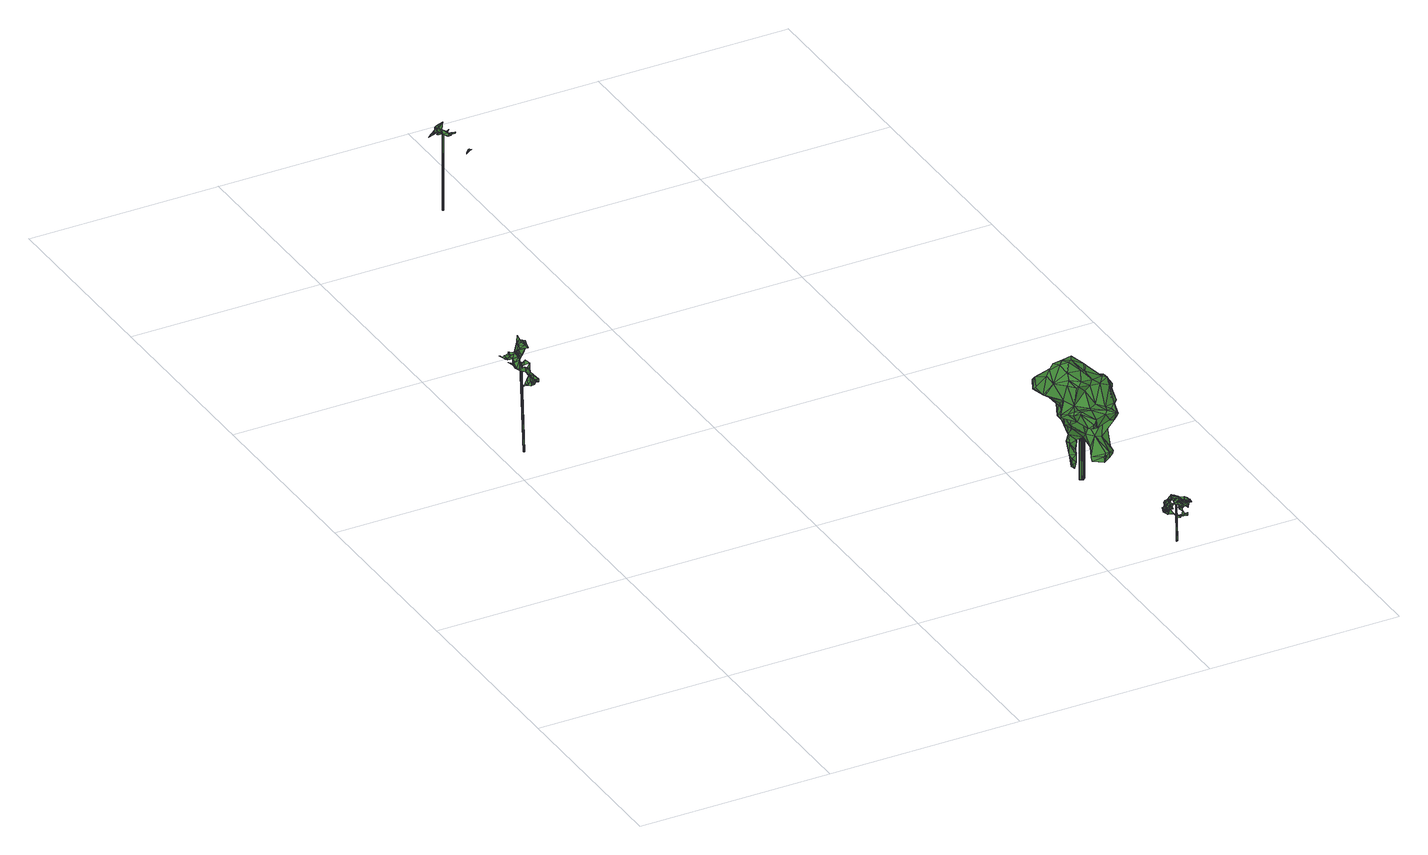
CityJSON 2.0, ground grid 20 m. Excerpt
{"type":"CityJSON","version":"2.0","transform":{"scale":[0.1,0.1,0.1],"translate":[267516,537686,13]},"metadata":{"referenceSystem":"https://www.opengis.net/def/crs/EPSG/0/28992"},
"CityObjects":{
"tree1":{"type":"SolitaryVegetationObject","attributes":{"gtid":331,"crown_width_m":2.9,"crown_median_z":22.85,"crown_r50_m":0.189,"crown_porosity":0.946,"trunk_H_m":9.53,"trunk_DBH_m":0.156,"trunk_radius_m":0.0782,"trunk_base_height_m":13.32,"original_gtid":"371"},"geometry":[{"type":"MultiSurface","lod":"3","boundaries":[[[0,1,2]],[[3,4,5]],[[3,5,6]],[[7,8,9]],[[10,11,12]],[[13,14,15]],[[16,17,18]],[[19,20,21]],[[22,6,23]],[[22,23,24]],[[5,25,26]],[[21,20,27]],[[21,27,28]],[[29,30,10]],[[29,10,31]],[[6,5,32]],[[33,34,31]],[[14,15,35]],[[14,13,36]],[[34,37,31]],[[1,18,38]],[[39,40,41]],[[4,3,42]],[[43,42,3]],[[33,39,44]],[[45,46,47]],[[48,46,24]],[[48,1,49]],[[26,50,32]],[[43,22,24]],[[51,52,53]],[[36,54,15]],[[55,56,57]],[[56,55,58]],[[56,58,59]],[[11,30,60]],[[7,61,62]],[[31,52,40]],[[10,52,31]],[[19,21,63]],[[64,65,66]],[[13,54,36]],[[10,67,52]],[[68,69,70]],[[70,69,71]],[[72,71,69]],[[39,73,44]],[[59,74,75]],[[73,76,44]],[[36,15,14]],[[68,35,15]],[[51,19,63]],[[46,48,47]],[[37,34,76]],[[39,33,40]],[[77,15,14]],[[72,78,9]],[[79,65,80]],[[65,50,26]],[[19,53,27]],[[19,27,20]],[[2,81,0]],[[32,50,82]],[[71,83,84]],[[29,67,60]],[[0,65,1]],[[1,85,2]],[[38,85,1]],[[80,65,0]],[[3,6,22]],[[3,22,43]],[[28,86,21]],[[10,12,72]],[[87,88,39]],[[10,72,67]],[[68,15,77]],[[51,53,19]],[[24,89,48]],[[90,91,92]],[[92,91,83]],[[18,48,93]],[[83,90,84]],[[54,60,67]],[[32,23,6]],[[30,29,60]],[[68,70,35]],[[94,35,70]],[[51,41,40]],[[95,72,9]],[[96,41,87]],[[40,33,31]],[[29,31,53]],[[75,2,74]],[[75,74,58]],[[7,9,97]],[[61,9,7]],[[37,86,28]],[[13,15,54]],[[63,21,86]],[[18,23,16]],[[17,16,7]],[[68,77,69]],[[18,93,23]],[[67,11,60]],[[17,7,38]],[[62,38,7]],[[0,81,80]],[[98,80,99]],[[84,70,71]],[[56,2,75]],[[39,88,73]],[[86,73,88]],[[48,49,45]],[[35,70,14]],[[61,70,84]],[[90,61,84]],[[71,72,12]],[[8,64,66]],[[1,65,18]],[[31,37,100]],[[69,78,72]],[[69,77,78]],[[48,18,1]],[[53,100,27]],[[44,73,33]],[[77,70,61]],[[14,70,77]],[[7,1,62]],[[95,83,101]],[[10,30,11]],[[57,56,58]],[[11,78,72]],[[38,18,17]],[[7,16,8]],[[87,41,88]],[[65,82,50]],[[5,4,25]],[[77,61,9]],[[34,33,73]],[[34,73,76]],[[32,5,26]],[[8,16,23]],[[102,55,57]],[[58,55,102]],[[102,57,58]],[[49,1,18]],[[18,26,49]],[[95,92,83]],[[9,92,95]],[[76,73,86]],[[48,45,47]],[[48,89,93]],[[79,80,99]],[[101,12,95]],[[95,12,72]],[[2,85,81]],[[61,92,9]],[[86,88,63]],[[41,51,88]],[[63,88,51]],[[9,66,97]],[[37,28,100]],[[31,100,53]],[[28,27,100]],[[81,85,103]],[[79,1,65]],[[80,81,103]],[[99,80,103]],[[24,23,89]],[[65,7,97]],[[62,85,38]],[[11,67,78]],[[56,75,58]],[[72,12,11]],[[61,90,62]],[[62,90,92]],[[66,65,97]],[[82,65,66]],[[40,52,51]],[[92,61,62]],[[29,52,67]],[[53,52,29]],[[66,9,8]],[[18,65,26]],[[4,42,25]],[[26,25,49]],[[85,62,75]],[[85,75,74]],[[103,85,59]],[[75,62,59]],[[2,59,85]],[[56,59,2]],[[59,58,74]],[[103,59,62]],[[103,1,79]],[[79,99,103]],[[85,74,2]],[[32,82,64]],[[32,64,23]],[[23,64,8]],[[37,76,86]],[[93,89,23]],[[67,72,78]],[[41,87,39]],[[103,62,1]],[[65,1,7]],[[83,91,90]],[[24,46,43]],[[9,78,77]],[[64,82,65]],[[83,71,101]],[[71,12,101]],[[45,49,25]],[[45,25,46]],[[43,46,25]],[[43,25,42]],[[104,105,106]],[[104,106,107]],[[107,106,108]],[[107,108,109]],[[108,106,110]],[[108,110,109]],[[106,105,111]],[[106,111,110]],[[110,111,109]],[[111,105,109]],[[109,105,112]],[[105,104,112]],[[112,104,113]],[[112,113,109]],[[113,104,107]],[[113,107,109]]]}]},
"tree2":{"type":"SolitaryVegetationObject","attributes":{"gtid":399,"crown_width_m":3.13,"crown_median_z":21.38,"crown_r50_m":0.18,"crown_porosity":0.931,"trunk_H_m":8.17,"trunk_DBH_m":0.152,"trunk_radius_m":0.0762,"trunk_base_height_m":13.21,"original_gtid":"447"},"geometry":[{"type":"MultiSurface","lod":"3","boundaries":[[[114,115,116]],[[117,118,119]],[[118,120,119]],[[121,122,123]],[[124,125,126]],[[127,128,129]],[[124,130,125]],[[120,131,119]],[[132,133,134]],[[126,135,124]],[[136,137,138]],[[139,140,136]],[[139,136,138]],[[141,142,143]],[[144,130,124]],[[145,131,134]],[[124,146,144]],[[124,146,147]],[[125,148,121]],[[127,149,150]],[[139,151,140]],[[117,132,118]],[[148,130,135]],[[129,128,152]],[[153,154,155]],[[156,155,154]],[[128,133,152]],[[148,122,121]],[[147,157,124]],[[125,130,148]],[[155,158,159]],[[114,153,154]],[[156,140,151]],[[139,138,131]],[[134,133,160]],[[161,162,155]],[[161,155,156]],[[141,163,164]],[[165,147,114]],[[164,163,143]],[[164,143,142]],[[132,137,166]],[[148,135,126]],[[159,167,165]],[[168,161,155]],[[169,170,167]],[[165,167,170]],[[153,155,162]],[[165,157,147]],[[169,171,170]],[[171,172,156]],[[136,156,172]],[[125,121,126]],[[130,144,135]],[[128,127,133]],[[126,121,148]],[[117,119,138]],[[136,140,156]],[[146,157,144]],[[134,160,145]],[[129,166,127]],[[173,155,161]],[[156,154,171]],[[171,154,114]],[[118,131,120]],[[151,139,145]],[[174,151,145]],[[114,115,153]],[[155,153,168]],[[151,174,175]],[[141,176,142]],[[177,162,168]],[[168,162,161]],[[141,143,163]],[[146,124,157]],[[156,151,161]],[[162,168,153]],[[147,144,114]],[[114,144,157]],[[165,114,157]],[[155,173,158]],[[166,149,127]],[[169,172,171]],[[139,131,145]],[[172,149,166]],[[169,149,172]],[[173,145,160]],[[118,134,131]],[[127,150,133]],[[165,114,154]],[[138,119,131]],[[150,169,159]],[[167,159,169]],[[173,174,145]],[[165,170,171]],[[135,144,124]],[[178,158,173]],[[175,161,151]],[[141,164,179]],[[150,149,169]],[[176,141,179]],[[164,142,179]],[[142,176,179]],[[138,137,117]],[[132,117,137]],[[150,159,178]],[[150,178,133]],[[175,180,161]],[[174,180,175]],[[118,132,134]],[[166,137,136]],[[172,166,136]],[[114,165,171]],[[129,133,166]],[[132,166,133]],[[144,147,146]],[[129,152,133]],[[178,160,133]],[[178,173,160]],[[178,159,158]],[[159,154,155]],[[165,154,159]],[[161,180,173]],[[174,173,180]],[[181,182,183]],[[181,183,184]],[[183,182,185]],[[183,185,184]],[[184,185,186]],[[185,182,186]],[[186,182,187]],[[186,187,184]],[[187,182,188]],[[187,188,184]],[[182,181,188]],[[188,181,184]]]}]},
"tree3":{"type":"SolitaryVegetationObject","attributes":{"gtid":530,"crown_width_m":2.69,"crown_median_z":17.01,"crown_r50_m":0.148,"crown_porosity":0.964,"trunk_H_m":3.86,"trunk_DBH_m":0.0766,"trunk_radius_m":0.0383,"trunk_base_height_m":13.15,"original_gtid":"600"},"geometry":[{"type":"MultiSurface","lod":"3","boundaries":[[[189,190,191]],[[192,193,194]],[[195,196,197]],[[198,199,197]],[[200,201,189]],[[202,203,204]],[[202,205,203]],[[206,207,208]],[[209,210,211]],[[212,213,214]],[[215,214,213]],[[211,195,199]],[[206,216,217]],[[218,219,220]],[[217,219,221]],[[219,222,221]],[[196,223,224]],[[225,226,227]],[[228,229,204]],[[195,197,199]],[[230,231,232]],[[233,193,234]],[[235,236,237]],[[238,239,240]],[[206,208,216]],[[241,200,224]],[[242,243,244]],[[242,245,243]],[[246,247,248]],[[249,250,251]],[[236,205,237]],[[252,253,190]],[[191,254,224]],[[216,255,212]],[[256,219,257]],[[258,259,228]],[[259,229,228]],[[260,241,261]],[[262,263,264]],[[264,263,265]],[[200,266,201]],[[267,192,194]],[[268,269,247]],[[197,196,198]],[[270,253,252]],[[271,272,273]],[[189,201,190]],[[246,274,268]],[[275,274,272]],[[271,275,272]],[[211,210,195]],[[209,195,210]],[[272,246,274]],[[195,276,196]],[[191,224,189]],[[277,231,230]],[[200,190,266]],[[214,215,278]],[[249,279,250]],[[268,248,269]],[[280,281,282]],[[283,212,214]],[[201,266,190]],[[234,193,208]],[[284,239,238]],[[270,190,200]],[[252,190,270]],[[200,189,224]],[[285,244,233]],[[285,233,286]],[[253,280,191]],[[193,287,208]],[[271,277,275]],[[232,277,271]],[[207,221,288]],[[288,221,222]],[[286,239,284]],[[234,207,289]],[[290,291,237]],[[267,193,233]],[[241,270,200]],[[253,191,190]],[[292,293,294]],[[246,268,247]],[[281,295,282]],[[281,282,296]],[[262,279,263]],[[252,263,279]],[[247,297,248]],[[294,298,299]],[[218,299,298]],[[284,238,286]],[[300,244,192]],[[300,192,267]],[[241,191,280]],[[241,280,301]],[[293,298,294]],[[261,281,302]],[[296,302,281]],[[283,217,212]],[[216,212,217]],[[220,219,214]],[[216,208,255]],[[235,246,272]],[[217,221,206]],[[303,285,243]],[[292,285,303]],[[304,278,305]],[[304,305,205]],[[257,273,275]],[[274,275,273]],[[306,304,307]],[[222,289,207]],[[275,248,274]],[[268,274,248]],[[232,231,277]],[[194,193,267]],[[245,242,244]],[[291,236,235]],[[262,264,308]],[[309,238,310]],[[232,271,230]],[[233,239,286]],[[204,229,202]],[[303,261,302]],[[283,256,219]],[[261,295,281]],[[285,243,311]],[[277,230,273]],[[312,203,313]],[[205,313,203]],[[251,225,278]],[[196,224,254]],[[196,254,198]],[[287,234,208]],[[219,256,214]],[[249,314,304]],[[295,261,315]],[[295,315,301]],[[269,248,297]],[[204,203,312]],[[292,289,293]],[[292,233,289]],[[307,294,299]],[[259,308,264]],[[258,308,259]],[[214,256,283]],[[296,306,316]],[[286,240,285]],[[227,278,225]],[[302,296,299]],[[302,299,317]],[[234,208,207]],[[222,207,288]],[[241,318,261]],[[217,283,219]],[[319,292,287]],[[302,292,303]],[[261,209,320]],[[271,273,230]],[[290,249,263]],[[258,321,308]],[[226,321,258]],[[234,289,233]],[[285,245,244]],[[294,260,240]],[[294,307,260]],[[240,292,294]],[[286,238,240]],[[322,278,306]],[[280,241,281]],[[241,223,318]],[[224,223,241]],[[311,211,210]],[[321,202,259]],[[321,237,202]],[[308,250,262]],[[278,304,306]],[[278,227,313]],[[301,315,198]],[[252,323,263]],[[307,316,306]],[[299,316,307]],[[220,324,218]],[[314,249,251]],[[198,320,199]],[[238,309,239]],[[240,239,233]],[[291,235,237]],[[303,260,261]],[[303,240,260]],[[244,300,233]],[[255,208,234]],[[233,300,267]],[[284,325,286]],[[291,323,290]],[[249,290,323]],[[278,322,214]],[[326,327,289]],[[218,222,219]],[[322,306,214]],[[264,265,237]],[[278,215,306]],[[248,274,246]],[[252,249,323]],[[246,235,236]],[[192,300,193]],[[218,298,289]],[[293,289,298]],[[278,314,251]],[[198,315,328]],[[292,240,329]],[[202,229,259]],[[226,228,204]],[[226,258,228]],[[227,226,204]],[[292,317,326]],[[292,326,287]],[[233,329,240]],[[301,280,295]],[[253,295,280]],[[295,280,282]],[[299,218,324]],[[253,270,280]],[[320,198,328]],[[241,301,191]],[[209,276,195]],[[261,318,276]],[[303,209,261]],[[199,320,209]],[[199,209,211]],[[276,209,261]],[[277,257,275]],[[207,206,221]],[[327,212,255]],[[193,267,287]],[[285,240,303]],[[302,317,292]],[[289,255,234]],[[289,234,287]],[[249,252,279]],[[245,285,311]],[[320,318,261]],[[328,261,318]],[[328,318,320]],[[327,213,212]],[[215,213,327]],[[321,264,237]],[[277,273,257]],[[241,280,270]],[[311,242,245]],[[319,300,244]],[[243,319,244]],[[237,265,308]],[[226,225,321]],[[250,225,251]],[[307,306,296]],[[321,259,264]],[[214,306,324]],[[214,324,220]],[[326,289,287]],[[276,318,223]],[[276,223,196]],[[260,281,241]],[[191,301,254]],[[198,254,301]],[[222,218,289]],[[319,285,292]],[[243,285,319]],[[304,205,249]],[[278,304,314]],[[292,329,233]],[[287,267,319]],[[300,319,267]],[[243,245,311]],[[291,237,236]],[[308,205,237]],[[321,250,308]],[[282,307,296]],[[274,273,272]],[[307,282,281]],[[307,281,260]],[[290,263,323]],[[204,203,227]],[[313,227,203]],[[300,267,193]],[[279,265,263]],[[297,247,269]],[[308,265,279]],[[202,237,205]],[[205,321,225]],[[205,225,250]],[[205,250,321]],[[279,205,308]],[[279,249,205]],[[250,279,262]],[[278,313,305]],[[205,305,313]],[[316,306,215]],[[324,306,316]],[[324,316,299]],[[279,263,249]],[[261,328,315]],[[255,289,327]],[[326,317,299]],[[316,299,296]],[[327,326,299]],[[215,327,299]],[[215,299,316]],[[330,331,332]],[[330,332,333]],[[332,331,333]],[[333,331,334]],[[331,335,334]],[[335,331,336]],[[335,336,334]],[[336,331,337]],[[336,337,334]],[[334,337,333]],[[337,331,330]],[[337,330,333]]]}]},
"tree4":{"type":"SolitaryVegetationObject","attributes":{"gtid":314,"crown_width_m":7.93,"crown_median_z":21.39,"crown_r50_m":0.365,"crown_porosity":0.886,"trunk_H_m":8.26,"trunk_DBH_m":0.428,"trunk_radius_m":0.214,"trunk_base_height_m":13.13,"original_gtid":"353"},"geometry":[{"type":"MultiSurface","lod":"3","boundaries":[[[338,339,340]],[[338,340,341]],[[342,343,344]],[[345,346,347]],[[348,349,350]],[[343,351,352]],[[353,354,355]],[[356,357,358]],[[356,359,357]],[[360,361,362]],[[346,363,364]],[[365,366,367]],[[368,364,345]],[[369,370,371]],[[372,373,374]],[[375,365,376]],[[360,362,377]],[[378,379,380]],[[381,382,383]],[[364,363,381]],[[384,385,386]],[[384,386,387]],[[388,389,390]],[[375,391,365]],[[357,392,393]],[[394,393,392]],[[395,396,397]],[[398,363,399]],[[400,401,402]],[[401,403,402]],[[404,405,406]],[[382,345,364]],[[407,408,409]],[[410,369,371]],[[389,411,412]],[[413,369,410]],[[414,369,413]],[[415,345,347]],[[398,345,382]],[[416,406,417]],[[383,364,381]],[[383,382,364]],[[418,419,420]],[[408,395,409]],[[416,421,406]],[[422,378,358]],[[379,358,378]],[[342,338,423]],[[424,425,426]],[[390,389,412]],[[427,428,429]],[[427,385,428]],[[430,431,432]],[[413,433,414]],[[427,434,386]],[[424,352,425]],[[377,362,435]],[[407,409,436]],[[385,437,428]],[[384,437,385]],[[438,439,418]],[[430,440,441]],[[403,442,443]],[[412,411,420]],[[370,444,445]],[[363,346,399]],[[413,410,446]],[[348,350,447]],[[448,449,420]],[[353,449,448]],[[397,449,353]],[[433,426,402]],[[399,346,345]],[[435,450,451]],[[452,373,372]],[[453,373,452]],[[454,455,425]],[[347,366,415]],[[456,366,347]],[[377,416,360]],[[360,416,417]],[[417,405,457]],[[445,458,370]],[[459,460,341]],[[459,461,460]],[[461,341,460]],[[371,339,462]],[[463,343,342]],[[464,465,466]],[[467,362,361]],[[461,338,341]],[[426,446,424]],[[413,446,426]],[[426,433,413]],[[468,462,338]],[[338,462,339]],[[426,425,455]],[[338,342,468]],[[429,428,469]],[[470,375,471]],[[416,377,464]],[[416,464,421]],[[454,432,472]],[[359,473,474]],[[359,356,473]],[[475,476,477]],[[401,478,403]],[[353,355,394]],[[421,464,479]],[[461,459,372]],[[352,424,343]],[[480,477,476]],[[343,463,351]],[[374,351,463]],[[371,344,410]],[[425,352,351]],[[425,351,374]],[[408,481,396]],[[381,398,382]],[[386,434,482]],[[474,483,484]],[[485,442,486]],[[404,487,457]],[[427,386,385]],[[406,421,404]],[[396,449,397]],[[488,489,490]],[[430,466,431]],[[364,491,346]],[[420,419,412]],[[406,405,417]],[[404,457,405]],[[433,402,403]],[[490,409,488]],[[436,409,490]],[[387,489,488]],[[454,472,455]],[[492,439,388]],[[390,492,388]],[[492,390,493]],[[390,419,493]],[[419,390,412]],[[435,467,450]],[[472,467,494]],[[489,442,478]],[[381,363,398]],[[448,411,447]],[[389,447,411]],[[379,495,380]],[[422,496,495]],[[417,497,360]],[[464,451,465]],[[489,498,490]],[[499,490,498]],[[388,447,389]],[[457,487,500]],[[500,396,481]],[[411,448,420]],[[368,491,364]],[[441,376,367]],[[422,357,496]],[[501,502,503]],[[443,442,485]],[[417,457,504]],[[345,398,399]],[[499,504,481]],[[471,375,505]],[[436,481,407]],[[345,415,506]],[[353,448,447]],[[353,447,354]],[[507,367,366]],[[453,452,508]],[[438,509,510]],[[435,451,464]],[[435,464,377]],[[479,487,421]],[[470,471,511]],[[438,420,449]],[[358,357,422]],[[447,350,354]],[[512,503,473]],[[438,418,420]],[[469,502,513]],[[514,451,450]],[[354,350,355]],[[492,418,439]],[[395,408,396]],[[515,471,505]],[[472,426,455]],[[384,387,488]],[[506,516,491]],[[475,517,476]],[[380,495,496]],[[498,489,478]],[[500,487,479]],[[431,466,465]],[[483,474,384]],[[384,474,473]],[[437,384,473]],[[410,344,446]],[[340,518,519]],[[348,447,388]],[[430,432,440]],[[453,440,432]],[[421,487,404]],[[349,507,366]],[[356,358,473]],[[418,493,419]],[[418,492,493]],[[482,445,520]],[[459,341,340]],[[402,426,494]],[[402,494,400]],[[355,393,394]],[[362,467,435]],[[340,339,518]],[[441,367,430]],[[408,407,481]],[[521,522,434]],[[434,427,521]],[[403,478,442]],[[431,451,514]],[[439,348,388]],[[397,484,395]],[[403,443,433]],[[387,486,489]],[[353,394,397]],[[359,397,394]],[[472,494,426]],[[414,433,443]],[[359,394,392]],[[359,392,357]],[[485,520,445]],[[497,361,360]],[[505,523,372]],[[368,345,506]],[[491,347,346]],[[456,347,491]],[[524,428,437]],[[496,525,503]],[[491,368,506]],[[524,437,473]],[[338,461,423]],[[400,494,467]],[[511,513,470]],[[454,425,373]],[[429,513,427]],[[488,526,384]],[[496,516,391]],[[510,507,349]],[[348,510,349]],[[340,527,459]],[[505,459,527]],[[474,484,397]],[[474,397,359]],[[490,499,436]],[[499,481,436]],[[370,518,371]],[[387,386,486]],[[482,486,386]],[[342,344,468]],[[466,430,507]],[[466,507,510]],[[482,520,486]],[[485,486,520]],[[488,409,483]],[[514,472,431]],[[478,528,498]],[[512,378,380]],[[380,496,512]],[[503,512,496]],[[514,467,472]],[[450,467,514]],[[529,470,513]],[[480,476,517]],[[499,530,497]],[[498,530,499]],[[369,414,444]],[[369,444,370]],[[529,503,470]],[[529,501,503]],[[530,361,497]],[[467,361,530]],[[521,511,531]],[[521,531,519]],[[469,513,429]],[[473,378,512]],[[378,473,358]],[[464,532,479]],[[464,466,532]],[[510,532,466]],[[431,465,451]],[[393,456,357]],[[510,509,532]],[[469,428,524]],[[503,524,473]],[[502,469,524]],[[502,524,503]],[[518,458,533]],[[391,525,496]],[[365,367,376]],[[454,373,453]],[[372,374,423]],[[372,423,461]],[[374,463,423]],[[342,423,463]],[[409,395,484]],[[409,484,483]],[[417,504,497]],[[499,497,504]],[[481,504,500]],[[457,500,504]],[[393,349,456]],[[456,349,366]],[[355,350,393]],[[393,350,349]],[[365,391,516]],[[365,516,366]],[[415,366,516]],[[442,489,486]],[[370,458,518]],[[339,371,518]],[[440,453,508]],[[440,508,376]],[[472,432,431]],[[375,470,525]],[[503,525,470]],[[391,375,525]],[[495,379,378]],[[495,378,422]],[[438,348,439]],[[357,516,496]],[[510,348,438]],[[372,459,505]],[[508,452,523]],[[508,523,376]],[[445,533,458]],[[401,528,478]],[[530,498,528]],[[467,530,528]],[[467,528,401]],[[396,500,517]],[[452,372,523]],[[507,430,367]],[[441,440,376]],[[449,396,517]],[[449,517,438]],[[475,509,517]],[[375,523,505]],[[376,523,375]],[[453,432,454]],[[513,521,427]],[[513,511,521]],[[462,344,371]],[[443,444,414]],[[485,445,444]],[[485,444,443]],[[477,480,532]],[[532,480,479]],[[509,477,532]],[[438,517,509]],[[517,500,480]],[[500,479,480]],[[467,401,400]],[[522,533,434]],[[521,533,522]],[[519,533,521]],[[518,533,519]],[[515,340,531]],[[515,531,471]],[[471,531,511]],[[531,340,519]],[[374,373,425]],[[482,533,445]],[[434,533,482]],[[456,491,516]],[[456,516,357]],[[415,516,506]],[[384,526,483]],[[513,502,529]],[[529,502,501]],[[534,477,509]],[[468,344,462]],[[534,509,475]],[[343,424,344]],[[446,344,424]],[[534,475,477]],[[515,527,340]],[[515,505,527]],[[488,483,526]],[[535,536,537]],[[535,537,538]],[[536,539,540]],[[536,540,537]],[[537,540,541]],[[537,541,538]],[[540,539,542]],[[540,542,541]],[[541,542,543]],[[541,543,538]],[[542,539,544]],[[542,544,543]],[[543,544,545]],[[543,545,538]],[[544,539,546]],[[544,546,545]],[[545,546,547]],[[545,547,538]],[[547,546,548]],[[547,548,538]],[[546,539,549]],[[546,549,548]],[[549,539,550]],[[549,550,548]],[[548,550,551]],[[548,551,538]],[[551,550,552]],[[551,552,538]],[[550,539,553]],[[550,553,552]],[[552,553,554]],[[552,554,538]],[[553,539,555]],[[553,555,554]],[[555,539,556]],[[555,556,554]],[[554,556,557]],[[554,557,538]],[[556,539,558]],[[556,558,557]],[[557,558,559]],[[557,559,538]],[[559,558,560]],[[559,560,538]],[[560,558,561]],[[560,561,538]],[[558,539,562]],[[558,562,561]],[[561,562,535]],[[561,535,538]],[[562,539,536]],[[562,536,535]]]}]}
},
"vertices":[
[14,455,107],[18,453,106],[16,459,103],[27,446,117],[25,444,118],[25,444,117],[28,444,113],[20,449,103],[23,447,104],[20,446,101],[21,436,93],[20,436,99],[16,438,95],[27,448,97],[24,450,93],[25,448,93],[25,448,106],[21,454,105],[21,450,109],[29,436,85],[33,435,82],[30,432,84],[27,447,115],[26,446,112],[29,453,115],[24,450,117],[21,450,115],[33,433,84],[31,429,83],[25,434,93],[22,434,98],[24,434,90],[19,445,114],[22,428,88],[24,426,86],[22,450,90],[27,448,98],[28,429,84],[20,454,106],[19,427,84],[20,432,87],[18,431,84],[25,449,119],[28,450,118],[21,425,84],[22,455,116],[26,457,116],[24,458,120],[23,455,115],[21,454,116],[18,447,112],[24,436,85],[23,434,90],[29,436,88],[29,443,97],[6,460,102],[8,458,101],[7,459,102],[8,459,101],[11,456,99],[24,434,98],[17,449,98],[16,452,100],[25,436,84],[19,447,112],[18,449,108],[20,446,105],[24,439,94],[23,446,92],[20,445,93],[17,448,92],[15,443,95],[18,442,95],[22,425,85],[14,459,97],[13,456,98],[24,424,85],[20,445,94],[19,442,95],[13,450,106],[12,450,106],[13,455,107],[17,447,111],[11,444,100],[14,446,98],[15,456,100],[27,429,84],[18,429,83],[23,432,85],[26,451,116],[13,446,98],[8,446,102],[14,446,99],[22,450,115],[17,449,91],[15,442,95],[16,430,82],[19,446,105],[6,450,108],[9,450,104],[28,433,85],[12,439,98],[7,460,102],[13,452,104],[23,442,3],[22,442,3],[23,443,3],[21,445,99],[21,446,99],[20,445,99],[20,446,99],[22,443,3],[20,444,99],[21,444,99],
[169,868,81],[172,869,83],[170,871,80],[154,859,98],[152,857,96],[154,855,99],[154,854,99],[169,884,73],[170,884,73],[170,887,70],[163,875,77],[166,880,74],[166,879,74],[154,865,86],[151,863,87],[150,863,87],[168,878,76],[155,857,96],[153,861,95],[153,862,87],[155,860,92],[168,877,76],[159,861,91],[156,860,95],[161,860,99],[159,858,93],[163,859,89],[183,848,68],[184,851,68],[185,848,69],[168,874,79],[159,856,89],[163,873,78],[162,871,79],[169,881,74],[155,866,86],[155,865,86],[164,855,89],[147,861,86],[168,864,83],[165,864,84],[166,860,84],[164,859,89],[162,872,79],[162,857,88],[161,865,85],[156,863,90],[167,857,85],[173,858,86],[181,846,69],[183,851,68],[161,869,82],[155,863,91],[160,868,84],[174,860,83],[158,867,86],[161,868,84],[163,866,85],[159,864,89],[161,857,87],[162,851,88],[165,851,88],[182,852,63],[175,860,84],[159,864,88],[182,852,64],[163,855,88],[163,862,2],[162,862,2],[163,863,2],[163,863,84],[162,863,2],[162,863,84],[162,862,84],[163,862,84],
[478,33,38],[475,29,38],[479,30,40],[496,18,42],[495,14,42],[496,14,41],[488,32,40],[484,33,40],[486,34,41],[484,32,43],[488,33,41],[480,28,36],[476,32,36],[471,13,39],[474,13,41],[472,13,40],[474,16,39],[489,9,45],[490,10,40],[492,11,44],[489,29,41],[490,29,41],[490,30,41],[485,11,44],[485,13,43],[482,13,43],[482,16,44],[489,10,45],[485,10,43],[486,14,43],[484,11,40],[484,13,43],[488,10,42],[487,10,42],[483,31,41],[482,32,38],[475,17,43],[472,14,40],[474,14,43],[468,13,40],[469,12,39],[491,13,31],[490,11,33],[490,11,30],[492,17,40],[490,14,44],[478,16,32],[478,16,33],[472,15,34],[488,21,33],[488,19,34],[488,22,40],[482,27,41],[496,23,41],[493,23,43],[496,20,41],[494,23,41],[479,13,32],[479,9,34],[481,9,33],[473,21,39],[472,20,40],[476,21,43],[473,25,38],[477,26,41],[483,32,41],[488,13,44],[481,10,40],[485,11,36],[467,14,41],[468,14,38],[485,22,43],[486,26,44],[469,21,39],[470,21,38],[468,18,36],[469,18,36],[479,27,33],[495,16,40],[478,9,32],[480,6,33],[477,25,40],[487,13,29],[483,15,30],[486,14,31],[482,13,31],[484,11,31],[487,29,41],[487,11,33],[478,16,43],[472,20,39],[481,26,43],[484,22,44],[481,22,43],[482,9,43],[489,21,32],[491,21,41],[492,20,35],[491,15,44],[490,10,39],[489,15,43],[472,21,34],[473,18,32],[488,19,43],[487,17,43],[485,19,43],[482,26,43],[481,20,44],[480,5,36],[487,16,43],[484,18,44],[495,18,41],[482,30,43],[486,22,44],[489,24,43],[477,18,40],[475,16,43],[480,17,42],[481,20,41],[470,17,39],[485,22,34],[486,22,34],[493,26,40],[475,11,41],[475,13,42],[476,21,42],[483,30,43],[483,18,44],[487,19,44],[486,29,42],[492,19,42],[487,30,41],[471,16,39],[480,16,42],[472,22,34],[483,16,44],[496,22,35],[487,17,44],[486,16,43],[485,30,42],[491,19,42],[483,17,1],[482,18,1],[483,18,1],[483,19,40],[482,19,40],[482,17,1],[482,17,2],[483,17,2],
[439,194,102],[449,189,108],[450,191,100],[442,204,87],[427,188,105],[423,186,106],[436,180,115],[445,159,30],[451,157,29],[446,160,41],[453,133,50],[454,149,52],[465,135,46],[418,180,98],[420,178,100],[474,133,45],[468,134,44],[466,137,47],[472,155,67],[466,162,50],[480,165,61],[473,150,66],[439,125,96],[438,129,96],[434,128,96],[451,157,21],[451,159,20],[446,177,59],[445,161,51],[445,163,59],[451,160,32],[444,171,126],[458,180,122],[451,182,119],[433,186,85],[433,173,91],[418,181,97],[454,183,67],[441,175,65],[432,126,93],[487,165,56],[492,161,55],[488,166,53],[451,160,13],[448,161,15],[451,161,13],[488,160,95],[488,165,98],[484,165,103],[480,150,109],[449,122,41],[466,124,42],[457,112,43],[459,176,52],[461,150,63],[456,151,51],[466,142,60],[478,127,80],[475,127,76],[474,140,65],[447,157,20],[447,157,26],[443,142,112],[445,141,113],[440,151,116],[449,143,116],[447,116,80],[450,116,83],[448,116,84],[477,125,84],[478,125,83],[481,138,87],[437,176,122],[472,124,42],[464,115,45],[438,165,126],[446,162,128],[444,163,43],[438,124,94],[451,117,88],[460,116,50],[459,113,48],[464,115,51],[443,117,81],[483,166,57],[431,193,95],[427,170,114],[422,167,97],[429,161,110],[485,173,98],[498,174,84],[493,181,88],[436,151,69],[433,147,81],[438,165,85],[441,156,121],[480,169,102],[429,132,92],[475,132,86],[494,167,81],[457,132,61],[449,124,45],[443,167,76],[445,165,74],[461,144,115],[456,157,119],[454,172,123],[466,170,117],[431,172,118],[468,130,42],[474,127,43],[465,133,58],[426,139,89],[424,136,88],[434,186,85],[433,169,87],[427,165,94],[423,165,97],[451,157,45],[451,116,80],[461,178,118],[447,200,84],[441,204,87],[440,203,87],[444,189,109],[422,189,102],[436,127,85],[437,139,85],[437,143,73],[440,140,94],[437,189,106],[495,177,84],[469,185,76],[457,183,80],[435,152,95],[485,160,76],[485,146,82],[463,147,86],[465,135,87],[455,139,89],[459,144,109],[450,123,80],[457,127,85],[475,122,86],[469,165,107],[486,143,86],[481,140,82],[461,159,116],[476,152,110],[450,120,79],[479,144,104],[469,143,109],[469,133,89],[452,160,33],[457,114,48],[458,113,48],[438,150,111],[487,166,53],[468,175,49],[451,127,93],[461,137,92],[467,126,89],[470,125,79],[475,169,76],[486,172,84],[479,175,66],[464,123,87],[443,184,82],[448,162,38],[444,153,62],[443,175,79],[456,142,67],[451,138,62],[469,189,92],[483,169,60],[484,184,87],[426,141,88],[460,180,94],[456,163,48],[469,138,72],[457,185,107],[457,185,106],[467,168,116],[473,183,94],[471,174,98],[443,182,81],[493,167,81],[468,169,66],[482,145,87],[440,187,92],[454,145,104],[477,179,87],[452,131,93],[463,186,93],[446,138,81],[462,176,110],[449,146,84],[459,157,84],[460,158,1],[459,158,84],[457,157,84],[458,158,1],[459,159,1],[458,159,84],[458,160,1],[457,159,84],[457,160,1],[456,159,84],[456,159,1],[455,159,84],[455,158,84],[455,158,1],[455,157,1],[455,157,84],[455,156,84],[456,156,1],[456,155,84],[457,155,1],[458,155,1],[457,155,84],[459,156,1],[458,155,84],[458,156,84],[459,156,84],[460,157,1]
]}
